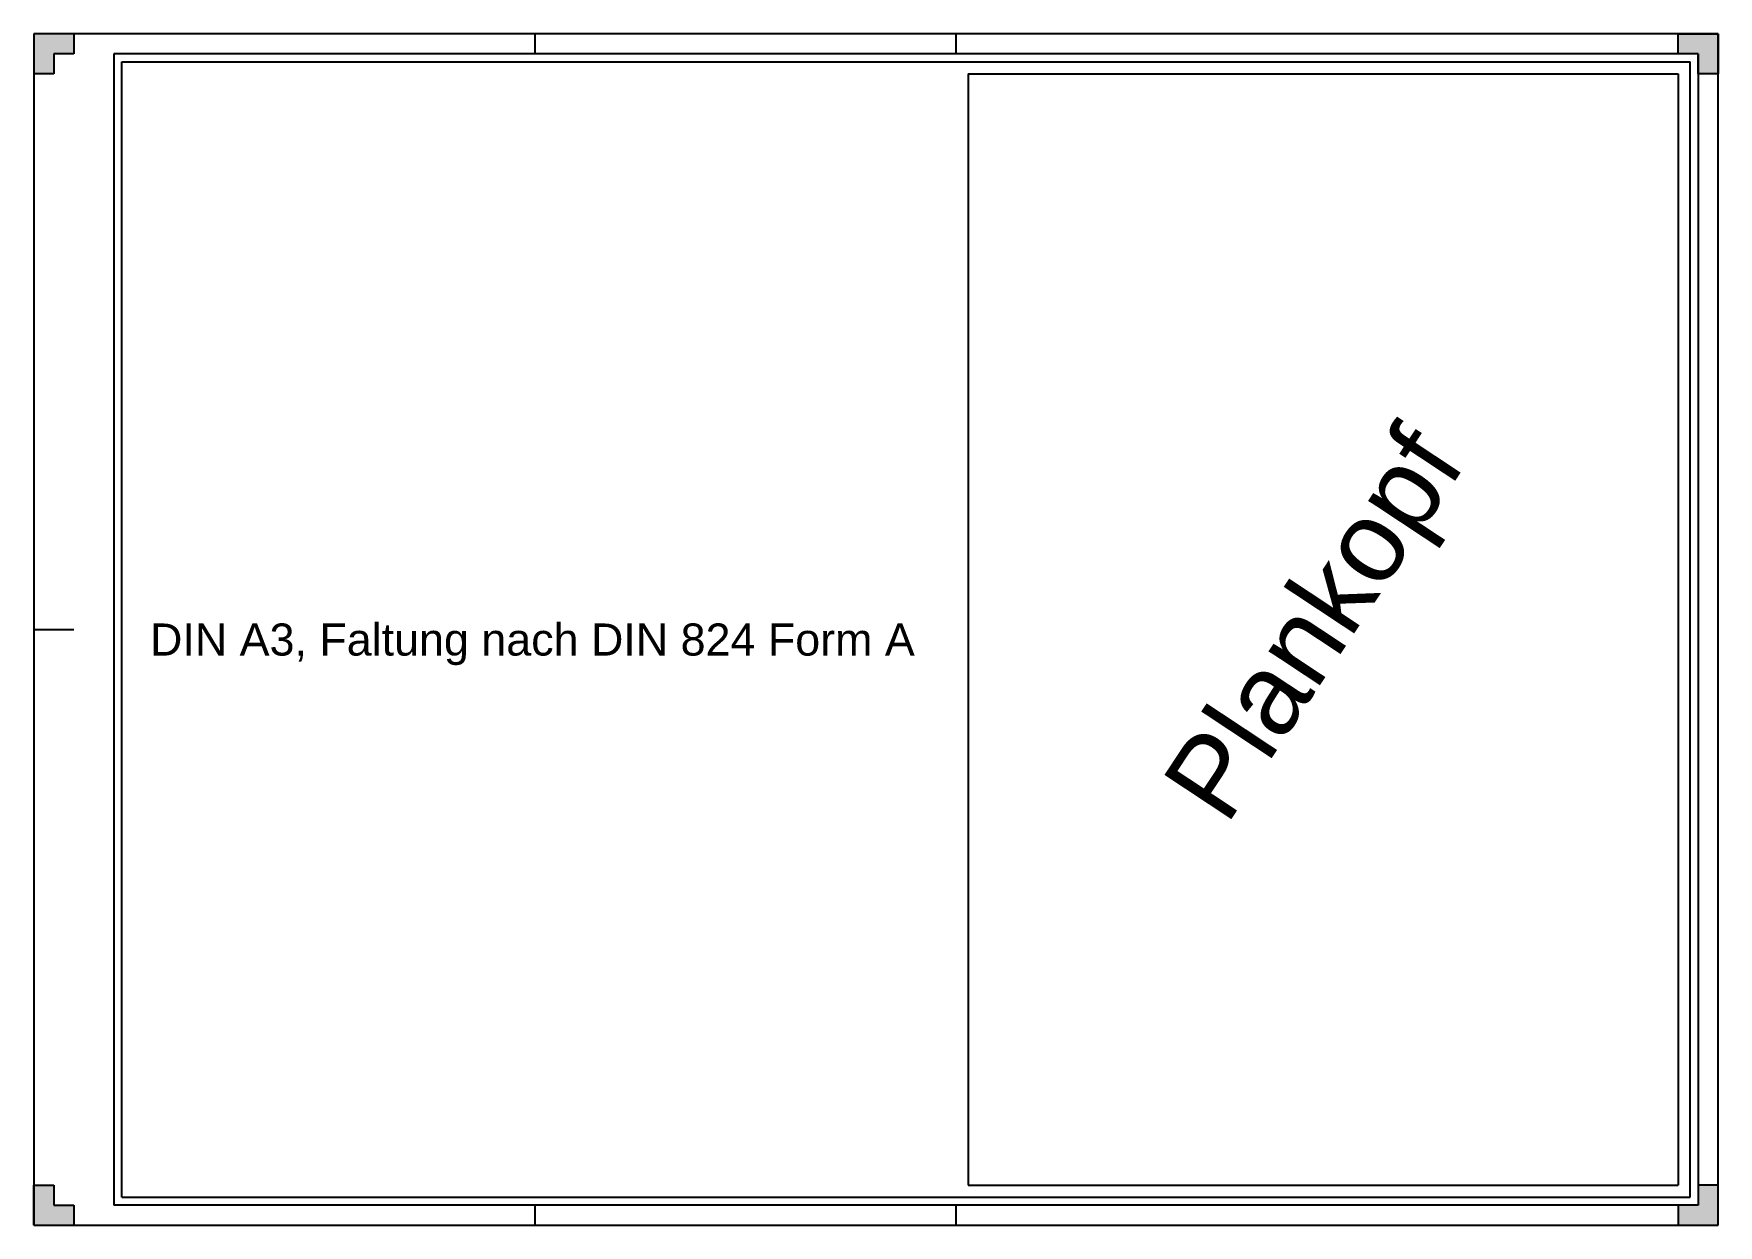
# Model space of a CAD drawing. Header units: millimetres. Extents: x 421 to 841, y 0 to 297.
import ezdxf

# ---------------------------------------------------------------- set-up
doc = ezdxf.new("R2010")
doc.units = ezdxf.units.MM
for name, color, linetype, true_color in [('Blattrahmen', 2, 'Continuous', 0xffff00), ('Faltmarken', 3, 'Continuous', 0x00ff00), ('Planecken', 2, 'Continuous', 0xffff00), ('Plankopf', 6, 'Continuous', 0xff00ff), ('Text', 3, 'Continuous', 0x00ff00), ('Zeichnungsrahmen rot', 1, 'Continuous', 0xff0000), ('Zeichnungsrahmen_blau', 5, 'Continuous', 0x0000ff)]:
    doc.layers.add(name, color=color, linetype=linetype, true_color=true_color)
doc.styles.add('textstyle20', font='')
doc.styles.add('textstyle21', font='')
doc.styles.get('textstyle20').set_extended_font_data('Arial')
doc.styles.get('textstyle21').set_extended_font_data('Arial')

msp = doc.modelspace()

# ---------------------------------------------------------------- hatches: boundary and pattern name
at = {"layer": 'Planecken'}
for points in [[(431, 297), (431, 292), (426, 292), (426, 287), (421, 287), (421, 297)], [(831, 297), (841, 297), (841, 287), (836, 287), (836, 292), (831, 292)], [(421, 0), (421, 10), (426, 10), (426, 5), (431, 5), (431, 0)], [(831, 0), (841, 0), (841, 10), (836, 10), (836, 5), (831, 5)]]:
    msp.add_hatch(color=256, dxfattribs=at).paths.add_polyline_path(points, flags=0)

# ---------------------------------------------------------------- linework, layer by layer
at = {"layer": 'Blattrahmen'}
for p, q in [((841, 297), (421, 297)), ((421, 297), (421, 0)), ((841, 0), (841, 297)), ((421, 0), (841, 0))]:
    msp.add_line(p, q, dxfattribs=at)
at = {"layer": 'Faltmarken'}
for p, q in [((546, 292), (546, 297)), ((651, 292), (651, 297)), ((421, 148.5), (431, 148.5)), ((546, 0), (546, 5)), ((651, 0), (651, 5))]:
    msp.add_line(p, q, dxfattribs=at)
at = {"layer": 'Planecken'}
for p, q in [((431, 297), (431, 292)), ((831, 297), (841, 297)), ((831, 292), (831, 297)), ((841, 297), (841, 287)), ((431, 292), (426, 292)), ((426, 292), (426, 287)), ((836, 292), (831, 292)), ((836, 287), (836, 292)), ((426, 287), (421, 287)), ((841, 287), (836, 287)), ((421, 0), (421, 10)), ((421, 10), (426, 10)), ((426, 10), (426, 5)), ((841, 10), (836, 10)), ((836, 10), (836, 5)), ((841, 0), (841, 10)), ((426, 5), (431, 5)), ((431, 5), (431, 0)), ((836, 5), (831, 5)), ((831, 5), (831, 0)), ((421, 0), (431, 0)), ((831, 0), (841, 0))]:
    msp.add_line(p, q, dxfattribs=at)
at = {"layer": 'Plankopf'}
for p, q in [((654, 287), (831, 287)), ((654, 287), (654, 10)), ((831, 287), (831, 10)), ((654, 10), (831, 10))]:
    msp.add_line(p, q, dxfattribs=at)
at = {"layer": 'Zeichnungsrahmen rot'}
for p, q in [((443, 7), (443, 290)), ((443, 290), (834, 290)), ((834, 7), (834, 290)), ((443, 7), (834, 7))]:
    msp.add_line(p, q, dxfattribs=at)
at = {"layer": 'Zeichnungsrahmen_blau'}
for p, q in [((836, 292), (441, 292)), ((441, 292), (441, 5)), ((836, 292), (836, 5)), ((836, 5), (441, 5))]:
    msp.add_line(p, q, dxfattribs=at)

# ---------------------------------------------------------------- texts
at = {"layer": 'Plankopf', "insert": (742.5, 148.5), "char_height": 20, "attachment_point": 5, "rotation": 56.5, "style": 'textstyle20'}
msp.add_mtext('Plankopf', dxfattribs=at)
at = {"layer": 'Text', "insert": (450, 150), "char_height": 8, "attachment_point": 1, "style": 'textstyle21'}
msp.add_mtext('DIN A3, Faltung nach DIN 824 Form A', dxfattribs=at)

doc.saveas('drawing.dxf')
